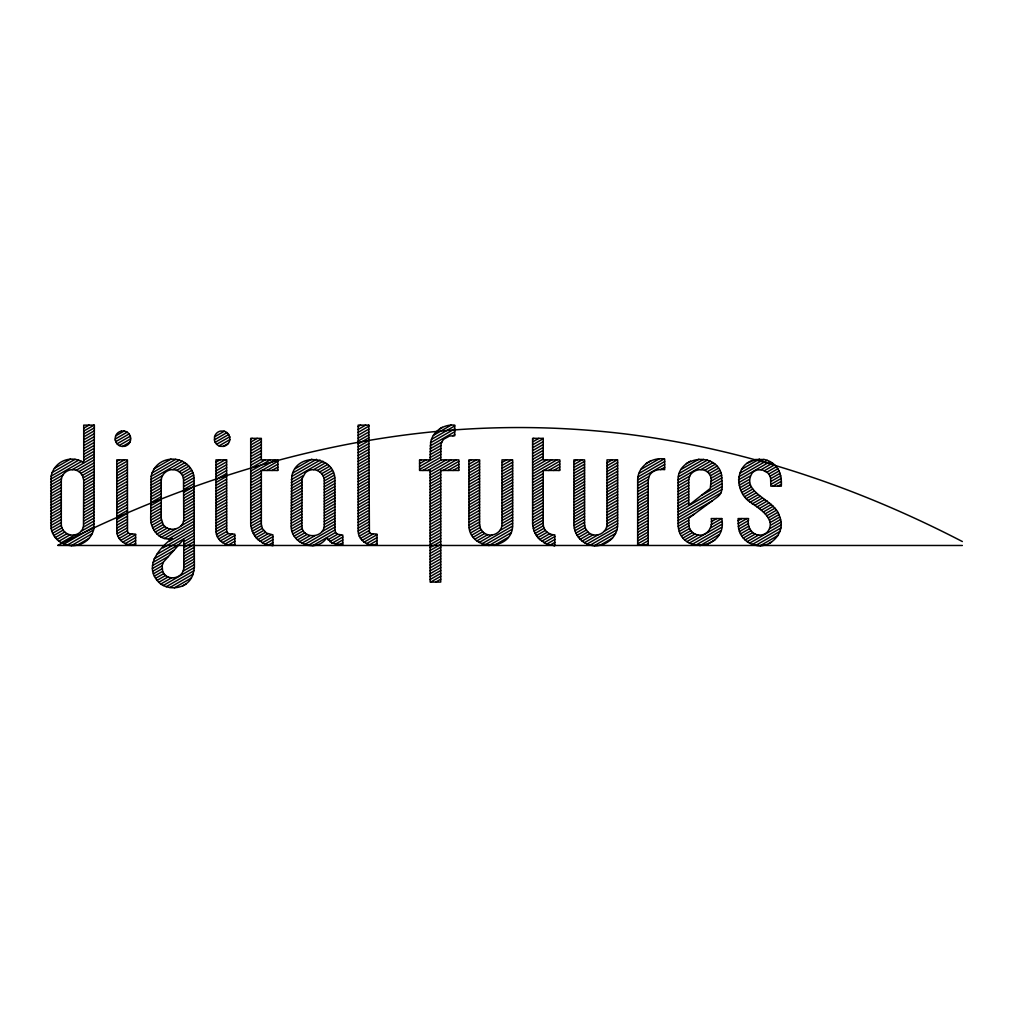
<?xml version="1.0" encoding="UTF-8"?>
<svg xmlns="http://www.w3.org/2000/svg" width="1013" height="1013" viewBox="0 0 1013 1013"><rect width="100%" height="100%" fill="white"/><g stroke="black" fill="none" stroke-linecap="round" stroke-linejoin="round"><path stroke-width="1.5" d="M130.563 437.122L130.563 440.3A7.572 7.572 0 0 1 124.586 446.277M51.131 476.148L51.131 528.621A20.64 20.64 0 0 0 56.981 539.473C65.199 547.691 79.774 547.64 88.004 539.473A20.602 20.602 0 0 0 93.88 528.621L94.361 425.131L83.712 425.131L83.712 462.738C75.646 457.028 63.743 458.18 56.905 465.322A21.02 21.02 0 0 0 51.131 476.148L78.621 460.181M291.744 476.439L291.212 525.063C289.705 543.335 316.613 553.605 326.604 537.89L331.998 543.12L342.774 544.893L342.774 535.067L337.57 534.282L335.797 532.8L334.986 530.407L334.923 480.884C336.291 455.318 295.986 451.633 291.744 476.439L320.133 460.105M649.118 476.325L648.231 480.529L648.231 544.893L637.658 544.893L637.658 480.529C637.38 466.588 651.562 456.863 664.68 459.016L664.68 469.665C658.83 468.88 651.625 470.26 649.118 476.325L637.658 482.922M689.676 476.123L688.739 479.693L688.739 505.297L710.227 488.469L711.189 479.693A9.699 9.699 0 0 0 709.632 474.375C705.099 467.132 693.209 468.664 689.676 476.123L678.09 482.808M191.356 578.005L193.027 574.612L194.382 567.305L193.914 476.224A20.779 20.779 0 0 0 188.101 465.334C179.883 457.091 165.22 457.078 157.002 465.334A20.804 20.804 0 0 0 151.165 476.224L150.684 518.504C150.418 529.419 160.396 541.993 172.147 538.334C157.863 549.249 142.706 568.242 160.32 583.691C169.867 590.617 185.354 588.705 191.356 578.005L174.35 587.831M83.712 428.208L89.043 425.131M83.712 431.107L94.07 425.131M83.712 434.007L94.361 427.866M83.712 436.907L94.361 430.766M83.712 439.819L94.361 433.665M83.712 442.719L94.361 436.578M83.712 445.619L94.361 439.477M83.712 448.531L94.361 442.377M54.385 468.373L70.467 459.079M83.712 451.431L94.361 445.289M52.182 472.539L75.101 459.307M83.712 454.331L94.361 448.189M115.659 435.894L124.105 431.019M83.712 457.23L94.361 451.089M115.14 439.085L127.169 432.146M50.713 479.187L81.547 461.396M83.712 460.143L94.361 454.001M115.71 441.668L129.107 433.931M50.65 482.137L62.793 475.122M72.227 469.677L94.361 456.901M117.027 443.821L130.297 436.147M50.65 485.037L61.464 478.794M76.216 470.273L94.361 459.801M119.103 445.517L130.728 438.806M50.65 487.937L61.299 481.795M78.925 471.615L94.361 462.7M122.446 446.492L129.93 442.162M50.65 490.849L61.299 484.695M80.913 473.375L94.361 465.613M50.65 493.749L61.299 487.608M82.395 475.426L94.361 468.513M50.65 496.649L61.299 490.507M83.332 477.781L94.361 471.412M50.65 499.561L61.299 493.407M83.712 480.529L82.838 476.325L80.432 472.868A10.94 10.94 0 0 0 74.835 469.905C68.302 468.399 61.198 473.717 61.299 480.529L61.299 524.202C61.135 531.065 68.289 536.333 74.835 534.839A10.94 10.94 0 0 0 80.432 531.926A10.383 10.383 0 0 0 83.471 526.443L83.712 480.529L94.361 474.325M116.786 461.371L119.433 459.851M50.65 502.461L61.299 496.319M83.712 483.366L94.361 477.224M116.786 464.271L124.46 459.851M50.65 505.36L61.299 499.219M83.712 486.265L94.361 480.124M116.786 467.183L127.423 461.029M50.65 508.26L61.299 502.119M83.712 489.178L94.361 483.024M116.786 470.083L127.423 463.941M50.65 511.172L61.299 505.018M83.712 492.077L94.361 485.936M116.786 472.982L127.423 466.841M50.65 514.072L61.299 507.931M83.712 494.977L94.361 488.836M116.786 475.895L127.423 469.741M50.65 516.972L61.299 510.831M83.712 497.889L94.361 491.736M116.786 478.794L127.423 472.653M50.65 519.884L61.299 513.73M83.712 500.789L94.361 494.648M116.786 481.694L127.423 475.553M50.65 522.784L61.299 516.643M83.712 503.689L94.361 497.548M116.786 484.607L127.423 478.453M50.726 525.646L61.299 519.542M83.712 506.589L94.361 500.447M116.786 487.506L127.423 481.365M51.081 528.343L61.299 522.442M83.712 509.501L94.361 503.347M116.786 490.406L127.423 484.265M154.141 468.842L170.956 459.13M51.701 530.888L61.362 525.304M83.712 512.401L94.361 506.259M116.786 493.306L127.423 487.164M152.089 472.932L175.692 459.307M214.566 436.856L224.316 431.234M52.613 533.256L61.945 527.874M83.712 515.3L94.361 509.159M116.786 496.218L127.423 490.064M151.127 476.389L179.339 460.092M214.427 439.845L226.975 432.589M53.79 535.484L63.072 530.128M83.712 518.213L94.361 512.059M116.786 499.118L127.423 492.976M150.734 479.516L182.353 461.257M215.199 442.301L228.71 434.501M55.246 537.548L64.743 532.066M83.712 521.113L94.361 514.971M116.786 502.017L127.423 495.876M150.684 482.454L162.511 475.616M172.868 469.639L184.885 462.7M229.685 437.059A7.572 7.572 0 0 0 223.721 431.082L220.543 431.082A7.572 7.572 0 0 0 216.617 433.197A7.572 7.572 0 0 0 214.503 437.122L214.503 440.3A7.572 7.572 0 0 0 216.617 444.238L229.698 436.831M56.969 539.46L66.985 533.674M83.712 524.012L94.361 517.871M116.786 504.93L127.423 498.776M150.684 485.354L161.384 479.174M176.655 470.361L187.05 464.359M219.049 445.885L229.862 439.629M58.969 541.208L70.074 534.788M83.294 527.165L94.361 520.771M116.786 507.83L127.423 501.688M150.684 488.253L161.257 482.15M179.25 471.767L188.912 466.183M223.101 446.442L228.381 443.403M61.287 542.765L75.139 534.775M80.913 531.445L94.361 523.683M116.786 510.729L127.423 504.588M150.684 491.166L161.257 485.05M181.162 473.565L190.495 468.171M64.022 544.095L94.184 526.684M116.786 513.629L127.423 507.488M150.684 494.065L161.257 487.949M182.555 475.654L191.824 470.311M67.301 545.108L93.576 529.938M116.786 516.541L127.423 510.387M150.684 496.965L161.257 490.862M183.429 478.06L192.875 472.602M250.705 439.224L252.212 438.35M71.353 545.665L92.234 533.623M116.786 519.441L127.423 513.3M150.684 499.865L161.257 493.762M183.746 480.782L193.648 475.059M215.984 462.169L220.011 459.851M250.705 442.124L257.239 438.35M77.216 545.184L89.093 538.334M116.786 522.341L127.423 516.199M150.684 502.777L161.257 496.661M183.746 483.682L194.154 477.667M215.984 465.068L225.038 459.851M250.705 445.024L261.341 438.882M116.786 525.253L127.423 519.099M150.684 505.677L161.257 499.574M183.746 486.595L194.382 480.453M215.984 467.981L226.621 461.827M250.705 447.923L261.341 441.782M116.786 528.153L127.423 522.012M150.684 508.577L161.257 502.473M183.746 489.494L194.382 483.353M215.984 470.88L226.621 464.739M250.705 450.836L261.341 444.694M116.812 531.04L127.423 524.911M150.684 511.489L161.257 505.373M183.746 492.394L194.382 486.253M215.984 473.78L226.621 467.639M250.705 453.735L261.341 447.594M117.153 533.737L127.423 527.811M150.684 514.389L161.257 508.273M183.746 495.294L194.382 489.152M215.984 476.68L226.621 470.539M250.705 456.635L261.341 450.494M117.913 536.206L127.435 530.711M150.684 517.288L161.257 511.185M183.746 498.206L194.382 492.052M215.984 479.592L226.621 473.438M250.705 459.547L261.341 453.393M119.078 538.435L128.499 533.003A3.444 3.444 0 0 0 129.715 533.737L135.615 534.168L135.615 544.893C126.524 546.691 116.432 540.246 116.786 530.432L116.786 459.851L127.423 459.851L127.499 531.179A3.318 3.318 0 0 0 128.486 532.977M150.785 520.138L161.257 514.085M183.746 501.106L194.382 494.964M215.984 482.492L226.621 476.351M250.705 462.447L261.341 456.306M120.636 540.448L131.766 534.016M151.152 522.822L161.257 516.985M183.746 504.005L194.382 497.864M215.984 485.392L226.621 479.25M250.705 465.347L261.341 459.206M122.611 542.208L135.615 534.699M151.785 525.367L161.371 519.834M183.746 506.918L194.382 500.764M215.984 488.304L226.621 482.15M250.705 468.259L265.216 459.877M125.131 543.652L135.615 537.599M152.684 527.748L162.017 522.366M183.746 509.818L194.382 503.676M215.984 491.204L226.621 485.062M250.705 471.159L270.243 459.877M128.448 544.639L135.615 540.511M153.849 529.989L163.22 524.569C168.5 532.863 183.594 529.558 183.746 519.352L183.492 478.415M183.746 512.717L194.382 506.576M215.984 494.103L226.621 487.962M250.705 474.059L275.27 459.877M133.058 544.893L135.615 543.411M155.268 532.066L164.942 526.481M183.746 515.617L194.382 509.476M215.984 497.003L226.621 490.862M250.705 476.958L261.341 470.817M261.974 470.463L277.853 461.282M156.952 534.003L167.246 528.052M183.746 518.529L194.382 512.375M215.984 499.916L226.621 493.774M250.705 479.871L261.341 473.717M267.001 470.463L277.853 464.195M158.902 535.776L170.412 529.128M183.429 521.619L194.382 515.288M215.984 502.815L226.621 496.674M250.705 482.77L261.341 476.629M272.028 470.463L277.853 467.094M161.244 537.321L175.781 528.938M180.871 525.988L194.382 518.187M215.984 505.715L226.621 499.574M250.705 485.67L261.341 479.529M277.056 470.463L277.853 469.994M164.195 538.523L194.382 521.087M215.984 508.627L226.621 502.473M250.705 488.583L261.341 482.429M358.171 426.536L360.603 425.131M168.424 538.979L194.382 524M215.984 511.527L226.621 505.386M250.705 491.482L261.341 485.341M358.171 429.436L365.63 425.131M169.12 541.486L194.382 526.899M215.984 514.427L226.621 508.285M250.705 494.382L261.341 488.241M295.1 468.753L311.801 459.117M358.171 432.336L368.808 426.194M162.852 548.008L194.382 529.799M215.984 517.339L226.621 511.185M250.705 497.282L261.341 491.14M292.795 472.982L316.537 459.282M358.171 435.248L368.808 429.094M156.749 554.44L194.382 532.711M215.984 520.239L226.621 514.098M250.705 500.194L261.341 494.04M358.171 438.148L368.808 432.007M154.014 558.923L179.238 544.361M183.746 541.752L194.382 535.611M215.984 523.139L226.621 516.997M250.705 503.094L261.341 496.952M291.275 479.668L323.071 461.308M358.171 441.048L368.808 434.906M152.912 562.456L173.742 550.439M183.746 544.652L194.382 538.511M215.984 526.038L226.621 519.897M250.705 505.994L261.341 499.852M291.212 482.606L303.153 475.717M313.612 469.677L325.553 462.789M358.171 443.947L368.808 437.806M152.482 565.609L168.247 556.517M183.746 547.564L194.382 541.411M215.984 528.951L226.621 522.797M250.705 508.906L261.341 502.752M291.212 485.518L301.988 479.288M317.284 470.463L327.668 464.461M358.171 446.86L368.808 440.706M152.393 568.559L163.321 562.253M183.746 550.464L194.382 544.323M216.06 531.8L226.621 525.709M250.705 511.806L261.341 505.664M291.212 488.418L301.849 482.277M319.817 471.893L329.504 466.309M358.171 449.759L368.808 443.618M152.71 571.281L162.105 565.862M183.746 553.364L194.382 547.223M216.529 534.446L226.621 528.609M250.705 514.705L261.341 508.564M291.212 491.318L301.849 485.176M321.691 473.717L331.074 468.31M358.171 452.659L368.808 446.518M153.419 573.776L161.991 568.837M183.746 556.276L194.382 550.122M217.402 536.839L226.76 531.432M250.705 517.618L261.341 511.464M291.212 494.23L301.849 488.076M323.071 475.831L332.378 470.463M358.171 455.571L368.808 449.417M154.419 576.106L162.65 571.345L162.131 565.659L163.448 562.05L183.746 539.372L183.746 567.305C183.973 578.676 166.955 582.006 162.713 571.471M183.746 559.176L194.382 553.035M218.669 539.005L228.305 533.446M250.705 520.517L261.341 514.376M291.212 497.13L301.849 490.988M323.945 478.225L333.404 472.767M358.171 458.471L368.808 452.33M155.66 578.296L163.954 573.497M183.746 562.076L194.382 555.934M220.34 540.955L232.256 534.066M250.705 523.417L261.341 517.276M291.212 500.029L301.849 493.888M324.274 480.947L334.176 475.224M358.171 461.371L368.808 455.23M157.091 580.373L165.701 575.397M183.746 564.975L194.382 558.834M222.442 542.639L234.813 535.497M250.945 526.178L261.341 520.176M291.212 502.942L301.849 496.788M324.274 483.847L334.683 477.832M358.171 464.271L368.808 458.129M158.75 582.31L168.107 576.916M183.708 567.9L194.382 561.734M225.139 543.981L234.813 538.397M251.503 528.761L261.341 523.075M291.212 505.842L301.849 499.7M324.274 486.747L334.91 480.605M358.171 467.183L368.808 461.029M160.788 584.045L171.476 577.879M182.847 571.307L194.382 564.646M228.761 544.791L234.813 541.297M252.288 531.217L261.506 525.886M291.212 508.741L301.849 502.6M324.274 489.646L334.923 483.505M358.171 470.083L368.808 463.941M163.258 585.514L194.382 567.546M233.636 544.893L234.813 544.209M253.326 533.522L262.253 528.368L261.341 524.19L261.341 470.463L277.853 470.463L277.853 459.877L261.341 459.877L261.341 438.35L250.705 438.35L250.705 524.19L251.452 528.558A23.084 23.084 0 0 0 257.669 539.397L264.558 544.019L272.915 545.716L272.915 534.864L266.444 533.079L262.253 528.355M291.212 511.641L301.849 505.5M324.274 492.559L334.923 486.405M358.171 472.982L368.808 466.841M166.246 586.704L194.116 570.61M254.605 535.687L263.557 530.508M291.212 514.553L301.849 508.399M324.274 495.458L334.923 489.317M358.171 475.895L368.808 469.741M439.553 428.904L442.314 427.309M169.842 587.527L193.255 574.004M256.112 537.713L265.406 532.344M291.212 517.453L301.849 511.312M324.274 498.358L334.923 492.217M358.171 478.794L368.808 472.653M433.349 435.387L451.064 425.156M257.872 539.6L267.875 533.826M291.212 520.353L301.849 514.211M324.274 501.27L334.923 495.116M358.171 481.694L368.808 475.553M431.462 439.389L454.723 425.954M182.657 585.932L186.139 583.919M259.898 541.335L271.307 534.75M291.212 523.265L301.849 517.111M324.274 504.17L334.923 498.029M358.171 484.607L368.808 478.453M430.563 442.808L454.723 428.854M262.24 542.892L272.915 536.725M291.263 526.14L301.849 520.024M324.274 507.07L334.923 500.929M358.171 487.506L368.808 481.365M430.196 445.923L454.723 431.753M265.001 544.196L272.915 539.625M291.579 528.849L301.849 522.923M324.274 509.97L334.923 503.828M358.171 490.406L368.808 484.265M430.145 448.848L441.833 442.099M452.811 435.767L454.723 434.666M268.318 545.184L272.915 542.525M292.175 531.42L301.887 525.798M324.274 512.882L334.923 506.728M358.171 493.306L368.808 487.164M430.145 451.747L440.832 445.581M293.048 533.813L302.368 528.431M324.274 515.782L334.923 509.64M358.171 496.218L368.808 490.064M419.572 460.763L421.104 459.877M430.145 454.66L440.731 448.544M294.201 536.054L303.381 530.749M324.274 518.681L334.923 512.54M358.171 499.118L368.808 492.976M419.572 463.663L426.144 459.877M430.145 457.559L440.731 451.443M295.644 538.118L304.913 532.775M324.274 521.594L334.923 515.44M358.171 502.017L368.808 495.876M419.572 466.575L440.731 454.356M297.379 540.018L307.002 534.471M324.274 524.493L334.923 518.352M358.171 504.93L368.808 498.776M419.572 469.475L440.731 457.256M299.405 541.752L309.915 535.687M323.919 527.608L334.923 521.252M358.171 507.83L368.808 501.688M422.902 470.463L441.225 459.877M301.773 543.297L314.853 535.738M321.703 531.787L334.923 524.152M358.171 510.729L368.808 504.588M427.929 470.463L446.252 459.877M304.596 544.563L334.923 527.064M358.171 513.629L368.808 507.488M430.145 472.071L451.279 459.877M308.091 545.45L334.948 529.951M358.171 516.541L368.808 510.387M430.145 474.983L456.306 459.877M312.802 545.627L335.607 532.471M358.171 519.441L368.808 513.3M430.145 477.883L440.731 471.779M443.01 470.463L458.826 461.333M327.908 539.815L337.532 534.269M358.171 522.341L368.808 516.199M430.145 480.782L440.731 474.679M448.037 470.463L458.826 464.233M329.744 541.664L341.216 535.029M358.171 525.253L368.808 519.099M430.145 483.695L440.731 477.579M453.064 470.463L458.826 467.132M468.943 461.295L471.45 459.851M332.125 543.183L342.774 537.042M358.171 528.153L368.808 522.012M430.145 486.595L440.731 480.479M458.104 470.463L458.826 470.045M468.943 464.195L476.477 459.851M335.328 544.234L342.774 539.942M358.197 531.04L368.808 524.911M430.145 489.494L440.731 483.391M468.943 467.094L479.592 460.953M339.431 544.779L342.774 542.854M358.564 533.737L368.808 527.811M430.145 492.407L440.731 486.291M468.943 470.007L479.592 463.853M359.324 536.194L368.833 530.711M430.145 495.306L440.731 489.19M468.943 472.906L479.592 466.765M360.489 538.435L369.935 532.965M430.145 498.206L440.731 492.103M468.943 475.806L479.592 469.665M532.597 439.06L533.826 438.35M362.046 540.436L373.253 533.965M430.145 501.106L440.731 495.002M468.943 478.718L479.592 472.565M532.597 441.959L538.853 438.35M364.009 542.196L377.001 534.699M430.145 504.018L440.731 497.902M468.943 481.618L479.592 475.477M502.005 462.523L506.652 459.851M532.597 444.872L543.234 438.718M366.516 543.652L377.001 537.599M430.145 506.918L440.731 500.802M468.943 484.518L479.592 478.377M502.005 465.436L511.679 459.851M532.597 447.771L543.234 441.63M369.834 544.639L377.001 540.511M430.145 509.818L440.731 503.714M468.943 487.43L479.592 481.276M502.005 468.335L512.654 462.194M532.597 450.671L543.234 444.53M374.443 544.893L377.001 543.411M430.145 512.73L440.731 506.614M468.943 490.33L479.592 484.189M502.005 471.235L512.654 465.094M532.597 453.583L543.234 447.429M430.145 515.63L440.731 509.514M468.943 493.23L479.592 487.088M502.005 474.135L512.654 467.993M532.597 456.483L543.234 450.342M430.145 518.529L440.731 512.426M468.943 496.129L479.592 489.988M502.005 477.047L512.654 470.893M532.597 459.383L543.234 453.242M430.145 521.429L440.731 515.326M468.943 499.042L479.592 492.888M502.005 479.947L512.654 473.805M532.597 462.283L543.234 456.141M430.145 524.341L440.731 518.225M468.943 501.942L479.592 495.8M502.005 482.846L512.654 476.705M532.597 465.195L543.234 459.041M430.145 527.241L440.731 521.138M468.943 504.841L479.592 498.7M502.005 485.759L512.654 479.605M532.597 468.095L546.83 459.877M430.145 530.141L440.731 524.038M468.943 507.754L479.592 501.6M502.005 488.659L512.654 482.517M532.597 470.994L551.857 459.877M430.145 533.053L440.731 526.937M468.943 510.653L479.592 504.512M502.005 491.558L512.654 485.417M532.597 473.907L556.884 459.877M430.145 535.953L440.731 529.837M468.943 513.553L479.592 507.412M502.005 494.458L512.654 488.317M532.597 476.806L543.234 470.665M543.588 470.463L559.758 461.13M430.145 538.853L440.731 532.749M468.943 516.453L479.592 510.311M502.005 497.37L512.654 491.216M532.597 479.706L543.234 473.565M548.615 470.463L559.758 464.03M430.145 541.765L440.731 535.649M468.943 519.365L479.592 513.211M502.005 500.27L512.654 494.129M532.597 482.606L543.234 476.465M553.642 470.463L559.758 466.93M430.145 544.665L440.731 538.549M468.943 522.265L479.592 516.124M502.005 503.17L512.654 497.028M532.597 485.518L543.234 479.364M558.682 470.463L559.758 469.842M573.928 461.649L577.055 459.851M430.145 547.564L440.731 541.461M468.981 525.152L479.592 519.023M502.005 506.082L512.654 499.928M532.597 488.418L543.234 482.277M573.928 464.549L582.082 459.851M430.145 550.464L440.731 544.361M469.285 527.874L479.592 521.923M502.005 508.982L512.654 502.841M532.597 491.318L543.234 485.176M573.928 467.462L584.577 461.308M430.145 553.377L440.731 547.261M469.867 530.445L479.618 524.81M502.005 511.882L512.654 505.74M532.597 494.23L543.234 488.076M573.928 470.361L584.577 464.22M430.145 556.276L440.731 550.16M470.728 532.851L480.099 527.444M502.005 514.794L512.654 508.64M532.597 497.13L543.234 490.988M573.928 473.261L584.577 467.12M430.145 559.176L440.731 553.073M471.868 535.092L481.124 529.748M502.005 517.694L512.654 511.552M532.597 500.029L543.234 493.888M573.928 476.173L584.577 470.019M430.145 562.088L440.731 555.972M473.274 537.181L482.695 531.749A10.725 10.725 0 0 0 488.367 534.826C494.914 536.333 502.093 531.065 502.005 524.202L502.005 459.851L512.654 459.851L512.654 524.202C513.756 551.946 467.778 551.984 468.943 524.202L468.943 459.851L479.592 459.851L479.592 524.202L480.453 528.406L482.808 531.863M502.005 520.593L512.654 514.452M532.597 502.942L543.234 496.788M573.928 479.073L584.577 472.932M430.145 564.988L440.731 558.872M474.945 539.119L484.796 533.433M502.005 523.493L512.654 517.352M532.597 505.842L543.234 499.7M573.928 481.973L584.577 475.831M607.002 462.89L612.257 459.851M430.145 567.888L440.731 561.784M476.882 540.904L487.684 534.674M501.714 526.57L512.654 520.251M532.597 508.741L543.234 502.6M573.928 484.872L584.577 478.731M607.002 465.79L617.284 459.851M430.145 570.788L440.731 564.684M479.149 542.512L492.242 534.94M499.865 530.546L512.654 523.164M532.597 511.641L543.234 505.5M573.928 487.785L584.577 481.631M607.002 468.69L617.639 462.548M430.145 573.7L440.731 567.584M481.808 543.88L512.54 526.127M532.597 514.553L543.234 508.399M573.928 490.685L584.577 484.543M607.002 471.589L617.639 465.448M430.145 576.6L440.731 570.496M484.974 544.943L512.008 529.343M532.597 517.453L543.234 511.312M573.928 493.584L584.577 487.443M607.002 474.502L617.639 468.348M430.145 579.499L440.731 573.396M488.861 545.602L510.805 532.939M532.597 520.353L543.234 514.211M573.928 496.497L584.577 490.343M607.002 477.402L617.639 471.26M430.702 582.082L440.731 576.296M494.205 545.425L508.108 537.397M532.597 523.265L543.234 517.111M573.928 499.396L584.577 493.255M607.002 480.301L617.639 474.16M435.729 582.082L440.731 579.195M532.825 526.038L543.234 520.024M573.928 502.296L584.577 496.155M607.002 483.214L617.639 477.06M533.357 528.634L543.234 522.923M573.928 505.208L584.577 499.054M607.002 486.113L617.639 479.972M646.079 463.549L650.966 460.725M534.13 531.078L543.373 525.747M573.928 508.108L584.577 501.967M607.002 489.013L617.639 482.872M640.685 469.563L658.919 459.041M535.155 533.395L544.082 528.242M573.928 511.008L584.577 504.867M607.002 491.913L617.639 485.771M638.848 473.527L663.984 459.016M536.421 535.573L545.361 530.407M573.928 513.908L584.577 507.766M607.002 494.825L617.639 488.671M638 476.92L664.68 461.523M537.916 537.612L547.185 532.256M573.928 516.82L584.577 510.666M607.002 497.725L617.639 491.584M637.684 480.01L664.68 464.423M539.663 539.498L549.616 533.762M573.928 519.72L584.577 513.578M607.002 500.625L617.639 494.483M660.628 469.665L664.68 467.322M541.676 541.246L552.984 534.725M573.928 522.619L584.577 516.478M607.002 503.537L617.639 497.383M637.658 485.822L648.282 479.693M543.994 542.803L554.807 536.561M573.991 525.494L584.577 519.378M607.002 506.437L617.639 500.295M637.658 488.735L648.231 482.631M546.729 544.133L554.807 539.473M574.32 528.204L584.577 522.29M607.002 509.336L617.639 503.195M637.658 491.634L648.231 485.531M686.345 463.523L690.511 461.118M550.021 545.146L554.807 542.373M574.941 530.749L584.628 525.152M607.002 512.249L617.639 506.095M637.658 494.534L648.231 488.443M681.141 469.437L698.881 459.193M554.098 545.69L554.807 545.273M575.84 533.129L585.185 527.735M607.002 515.148L617.639 509.007M637.658 497.446L648.231 491.343M679.267 473.426L703.604 459.37M577.017 535.358L586.274 530.014M607.002 518.048L617.639 511.907M637.658 500.346L648.231 494.243M678.393 476.832L707.34 460.117M578.448 537.434L587.907 531.977M607.002 520.948L617.639 514.807M637.658 503.246L648.231 497.142M678.102 479.896L710.455 461.219M580.158 539.359L590.085 533.623M607.002 523.86L617.639 517.706M637.658 506.158L648.231 500.055M700.933 469.627L713.051 462.624M582.133 541.119L593.111 534.775M606.597 526.988L617.639 520.619M637.658 509.058L648.231 502.955M678.09 485.708L688.739 479.567M704.668 470.361L715.191 464.296M584.438 542.689L598.126 534.788M604.28 531.23L617.639 523.518M637.658 511.958L648.231 505.854M678.09 488.621L688.739 482.467M707.289 471.767L716.951 466.183M587.147 544.019C600.747 550.135 618.095 539.347 617.639 524.202L617.639 459.851L607.002 459.851L607.002 524.202C607.078 531.065 599.899 536.32 593.352 534.826A10.725 10.725 0 0 1 587.793 531.863L585.438 528.406L584.577 524.202L584.577 459.851L573.928 459.851L573.928 524.202C573.94 532.699 579.259 540.803 587.147 544.019L617.487 526.507M637.658 514.857L648.231 508.767M678.09 491.52L688.739 485.379M709.1 473.615L718.445 468.221M590.402 545.057L616.892 529.761M637.658 517.77L648.231 511.666M678.09 494.42L688.739 488.279M710.379 475.781L719.762 470.361M594.39 545.652L615.562 533.42M637.658 520.669L648.231 514.566M678.09 497.332L688.739 491.178M711.088 478.275L720.851 472.64M600.076 545.273L612.536 538.08M637.658 523.569L648.231 517.478M678.09 500.232L688.739 494.091M711.189 481.124L721.623 475.097C716.71 451.064 676.887 456.116 678.09 480.479L678.09 524.025C678.393 555.972 728.208 549.666 721.763 518.555L711.189 518.555C713.443 527.001 706.795 537.004 697.526 534.864A10.687 10.687 0 0 1 691.955 531.876A10.763 10.763 0 0 1 688.979 526.279L688.739 518.225L718.014 496.585C724.32 491.457 721.547 482.201 721.649 475.224M637.658 526.481L648.231 520.378M678.09 503.132L688.739 496.99M711.189 484.024L721.94 477.819M746.986 463.359L755.521 459.509L764.271 459.509A20.627 20.627 0 0 1 775.084 465.334C780.618 470.741 781.795 478.782 781.314 486.177L770.842 486.177L770.602 478.326A10.637 10.637 0 0 0 767.664 472.83L762.232 469.867L757.813 469.867A10.599 10.599 0 0 0 752.292 472.843C739.908 492.85 775.92 499.586 779.554 516.503C786.531 531.369 771.083 549.084 755.457 545.222A21.248 21.248 0 0 1 744.504 539.397A20.868 20.868 0 0 1 738.591 528.469L738.097 518.555L748.582 518.555C746.353 526.823 752.773 536.915 761.941 534.864A10.599 10.599 0 0 0 767.474 531.888C777.781 518.795 757.23 507.209 748.265 500.713C735.59 490.393 734.919 467.284 751.557 460.725M637.658 529.381L648.231 523.278M678.09 506.044L688.739 499.89M710.911 487.088L721.94 480.719M741.541 469.412L759.471 459.054M637.658 532.281L648.231 526.178M678.09 508.944L688.739 502.803M701.705 495.306L721.94 483.619M739.693 473.375L763.84 459.433M637.658 535.181L648.231 529.09M678.09 511.844L721.94 486.531M738.819 476.781L767.297 460.345M637.658 538.093L648.231 531.99M678.09 514.743L721.889 489.456M738.464 479.883L770.133 461.599M637.658 540.993L648.231 534.889M678.09 517.656L721.066 492.837M738.718 482.644L750.051 476.11M761.143 469.703L772.539 463.118M637.658 543.892L648.231 537.802M678.09 520.555L712.329 500.789M739.262 485.24L749.164 479.529M764.562 470.627L774.59 464.84M640.976 544.893L648.231 540.701M678.09 523.455L694.361 514.06M739.984 487.722L749.43 482.264M766.942 472.159L776.351 466.727M646.003 544.893L648.231 543.601M678.229 526.279L688.739 520.213M740.87 490.115L750.266 484.695M768.715 474.046L777.857 468.766M678.659 528.938L688.739 523.126M741.947 492.407L751.38 486.949M769.956 476.224L779.086 470.956M679.356 531.432L688.916 525.924M743.187 494.585L752.722 489.076M770.665 478.718L780.061 473.299M680.331 533.775L689.625 528.419M744.618 496.661L754.292 491.077M770.842 481.517L780.757 475.806M681.572 535.966L690.866 530.597M746.226 498.637L756.065 492.951M770.842 484.429L781.175 478.453M683.079 537.992L692.626 532.483M711.189 521.771L716.748 518.555M748.037 500.498L758.015 494.737M772.843 486.177L781.314 481.276M684.864 539.866L694.981 534.028M711.151 524.696L721.763 518.567M750.025 502.258L760.13 496.421M777.87 486.177L781.314 484.189M686.928 541.588L698.324 535.003M710.442 528.014L721.763 521.467M752.203 503.892L762.396 498.016M689.346 543.095L721.763 524.379M754.584 505.424L764.802 499.523M692.196 544.348L721.471 527.444M756.99 506.943L767.221 501.03M695.64 545.26L720.712 530.787M738.097 520.758L741.896 518.555M759.269 508.526L769.462 502.651M699.92 545.69L719.065 534.636M738.097 523.658L746.923 518.555M761.421 510.197L771.488 504.373M706.783 544.639L714.861 539.967M738.262 526.456L748.582 520.505M763.409 511.945L773.337 506.209M738.718 529.103L748.582 523.404M765.22 513.806L774.983 508.159M739.452 531.584L748.797 526.19M766.841 515.769L776.452 510.223M740.452 533.902L749.582 528.634M768.259 517.858L777.731 512.388M741.731 536.08L750.899 530.774M769.424 520.087L778.82 514.655M743.263 538.093L752.735 532.623M770.298 522.48L779.744 517.035M745.074 539.954L755.179 534.117M770.602 525.215L780.479 519.517M747.163 541.651L758.623 535.029M769.703 528.634L781.023 522.1M749.582 543.145L781.289 524.848M752.456 544.399L780.896 527.976M755.913 545.311L779.947 531.432M760.294 545.678L777.908 535.51M769.057 543.525L771.488 542.12M57.855 545.298C182.821 482.416 318.88 439.351 458.902 429.601A882.095 882.095 0 0 1 628.237 434.311C745.049 449.164 858.011 487.443 962.35 541.537M121.345 431.082L124.523 431.082A7.572 7.572 0 0 1 130.487 437.059M124.523 446.34L121.345 446.34A7.572 7.572 0 0 1 115.368 440.376M223.721 446.34L220.543 446.34A7.572 7.572 0 0 1 216.617 444.238M57.855 545.475L962.35 545.475M163.182 524.531L161.257 518.504L161.257 480.656C161.13 473.742 168.31 468.348 174.945 469.88A10.712 10.712 0 0 1 183.416 478.339M229.761 437.122L229.761 440.3A7.572 7.572 0 0 1 223.784 446.277M115.305 440.3L115.305 437.122A7.572 7.572 0 0 1 121.269 431.158M430.639 442.415L430.145 459.877L419.572 459.877L419.572 470.463L430.145 470.463L430.145 582.082L440.731 582.082L440.731 470.463L458.826 470.463L458.826 459.877L440.731 459.877L440.984 444.656A10.826 10.826 0 0 1 444.036 439.022L449.607 436.021L454.723 435.767L454.723 425.131C443.821 424.029 432.602 431.373 430.639 442.415M302.102 478.643L301.849 525.063C301.19 539.435 324.426 538.891 324.274 525.063L324.274 480.884C324.413 474.097 317.588 468.31 310.915 469.918A11.092 11.092 0 0 0 305.179 473.008L302.102 478.643M368.808 425.131L358.171 425.131L358.171 530.343C357.804 540.17 367.871 546.703 377.001 544.893L377.001 534.104L371.1 533.661A3.457 3.457 0 0 1 369.416 532.382L368.808 425.131M543.234 438.35L532.597 438.35L532.597 524.19L533.345 528.558A23.084 23.084 0 0 0 539.562 539.397L546.45 544.019L554.807 545.716L554.807 534.864C548.945 535.003 543.196 530.268 543.234 524.19L543.234 470.463L559.758 470.463L559.758 459.877L543.234 459.877L543.234 438.35M226.621 459.851L215.984 459.851L215.984 530.432C215.63 540.246 225.722 546.691 234.813 544.893L234.813 534.168L228.913 533.737A3.444 3.444 0 0 1 227.684 532.977A3.318 3.318 0 0 1 226.697 531.179L226.621 459.851"/></g></svg>
